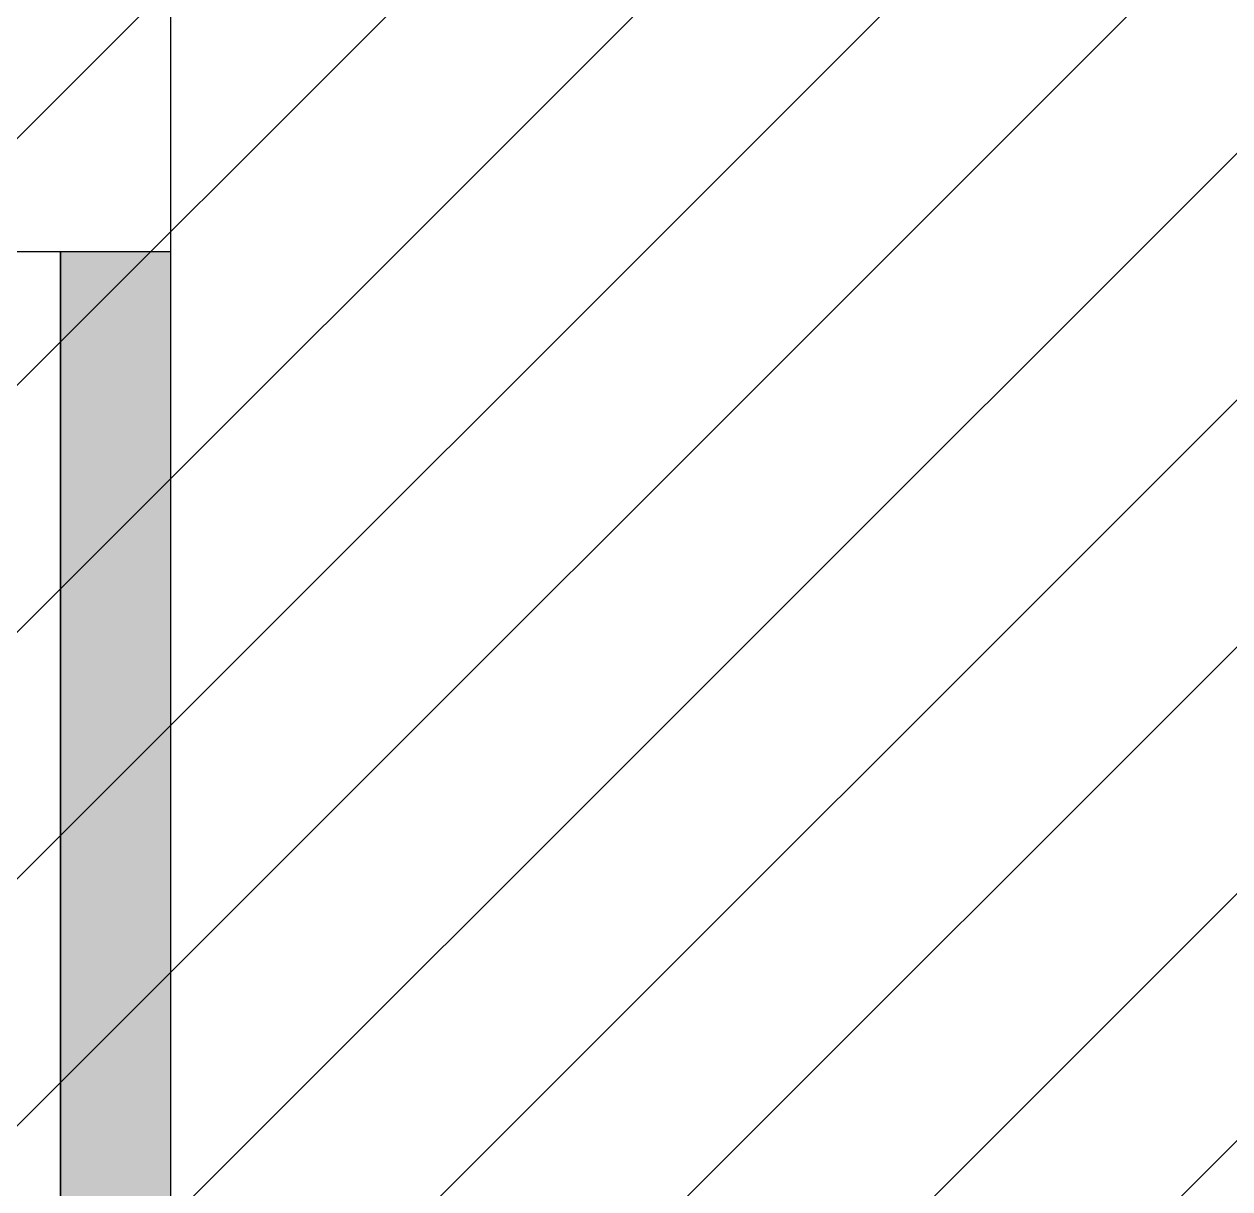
# Model space of a CAD drawing. Header units: millimetres. Extents: x 10 to 76.1, y 10 to 63.5.
# Drawn here: x 54.2915 to 54.5107, y 10.6795 to 10.8914 of the extents above; entities that cross this region are included whole.
import ezdxf

# ---------------------------------------------------------------- set-up
doc = ezdxf.new("R2010")
doc.units = ezdxf.units.MM
for name, color, linetype in [('durlok', 3, 'Continuous'), ('Relleno', 9, 'Continuous'), ('relleno2d', 9, 'Continuous')]:
    doc.layers.add(name, color=color, linetype=linetype)

msp = doc.modelspace()

# ---------------------------------------------------------------- hatches: boundary and pattern name
at = {"layer": 'Relleno'}
h = msp.add_hatch(dxfattribs=at)
h.set_pattern_fill('DOTS', color=256, scale=0.005, angle=90)
h.set_pattern_definition([(90, (43.798845, 0.3443), (-0.0079375, 0.00396875), [0, -0.0079375])])
h.paths.add_polyline_path([(54.29809, 12.35), (54.31809, 12.35), (54.31809, 12.665), (54.29809, 12.665)])
h.paths.add_polyline_path([(54.31809, 10.85), (54.29809, 10.85), (54.29809, 10.4993), (54.31809, 10.4993)])
at = {"layer": 'relleno2d'}
h = msp.add_hatch(dxfattribs=at)
h.set_pattern_fill('ANSI31', color=256, scale=0.01)
h.paths.add_polyline_path([(59.68809, 11.705), (59.48309, 11.705), (59.48309, 17.785), (59.68809, 17.785)])
edge = h.paths.add_edge_path(flags=17)
edge.add_line((59.68809, 18.975), (59.48309, 18.975))
edge.add_line((59.48309, 18.975), (59.48309, 19.035))
edge.add_line((59.48309, 19.035), (58.99309, 19.035))
edge.add_line((58.99309, 19.035), (58.99309, 19.475))
edge.add_line((58.99309, 19.475), (50.9148, 19.475))
edge.add_arc((50.62309, 19.545), 0.3, 193.4934, 346.5066, ccw=False)
edge.add_line((50.33137, 19.475), (50.15809, 19.475))
edge.add_line((50.15809, 19.475), (50.02309, 19.475))
edge.add_line((50.02309, 19.475), (49.95309, 19.475))
edge.add_line((49.95309, 19.475), (49.95309, 19.68))
edge.add_line((49.95309, 19.68), (59.68809, 19.68))
edge.add_line((59.68809, 19.68), (59.68809, 18.975))
edge = h.paths.add_edge_path(flags=17)
edge.add_line((59.68809, 18.975), (59.48309, 18.975))
edge.add_line((59.48309, 18.975), (59.48309, 19.035))
edge.add_line((58.99309, 19.035), (59.48309, 19.035))
edge.add_line((58.99309, 19.475), (58.99309, 19.035))
edge.add_line((50.9148, 19.475), (58.99309, 19.475))
edge.add_arc((50.62309, 19.545), 0.3, 193.4934, 346.5066)
edge.add_line((50.33137, 19.475), (50.15809, 19.475))
edge.add_line((50.15809, 19.475), (50.02309, 19.475))
edge.add_line((49.95309, 19.475), (50.02309, 19.475))
edge.add_line((49.95309, 19.68), (49.95309, 19.475))
edge.add_line((59.68809, 19.68), (49.95309, 19.68))
edge.add_line((59.68809, 19.68), (59.68809, 18.975))
edge = h.paths.add_edge_path()
edge.add_line((49.95309, 10), (59.68809, 10))
edge.add_line((50.15809, 10.205), (50.9148, 10.205))
edge.add_line((59.48309, 10.205), (50.9148, 10.205))
edge.add_line((59.48309, 10.205), (59.48309, 10.805))
edge.add_line((59.68809, 10), (59.68809, 10.805))
edge.add_line((59.48309, 10.805), (59.68809, 10.805))
edge.add_line((50.15809, 19.475), (50.18809, 19.475))

# ---------------------------------------------------------------- linework, layer by layer
at = {"color": 1}
msp.add_lwpolyline([(54.31809, 10.85), (54.31809, 10.4993), (54.29809, 10.4993), (54.29809, 10.85)], dxfattribs=at)
at = {"layer": 'durlok'}
for p, q in [((54.31809, 12.35), (54.31809, 10.85)), ((54.31809, 10.85), (54.00559, 10.85))]:
    msp.add_line(p, q, dxfattribs=at)
at = {"layer": 'durlok', "linetype": 'Continuous'}
msp.add_line((54.29809, 10.85), (54.29809, 10.47178), dxfattribs=at)

doc.saveas('drawing.dxf')
